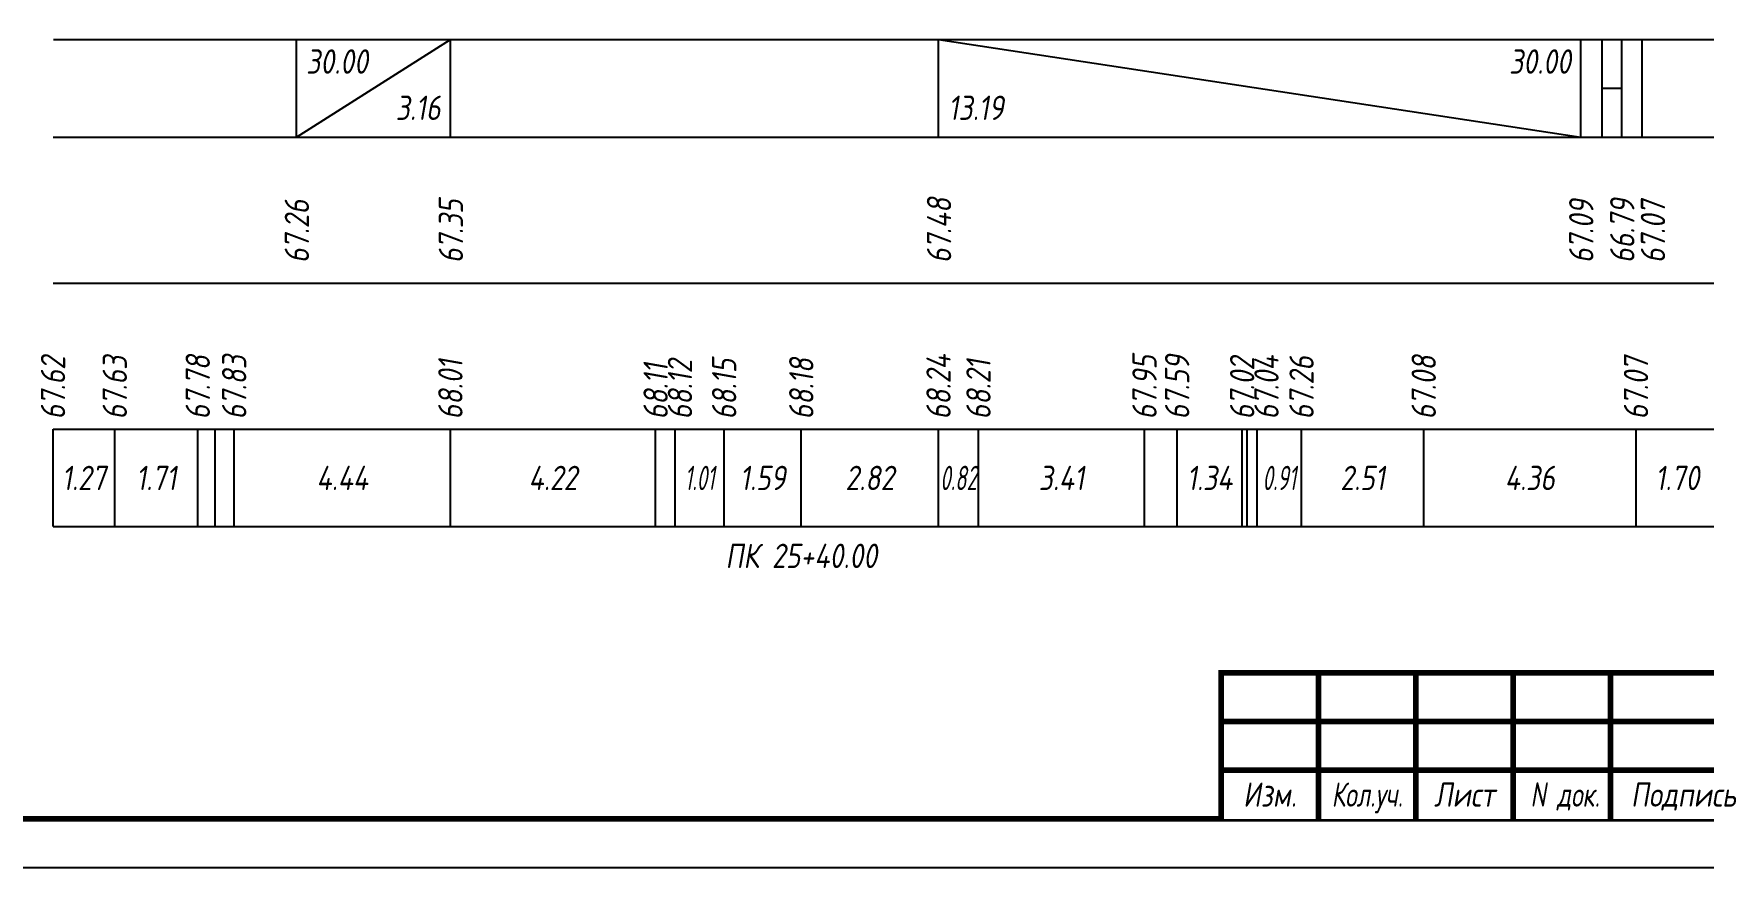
# Model space of a CAD drawing. Extents: x -717 to 1451, y -133302 to 233.
# Drawn here: x 77.9 to 249.5, y -39360.4 to -39274.8 of the extents above; entities that cross this region are included whole.
import ezdxf
from ezdxf.enums import TextEntityAlignment as Align

# ---------------------------------------------------------------- set-up
doc = ezdxf.new("R2010")
doc.units = 0
for name, color, linetype in [('Зарамочное оформление', 7, 'Continuous'), ('Код_510', 7, 'Continuous'), ('Код_516', 1, 'Continuous'), ('Подписи поперечников', 7, 'Continuous'), ('Таблица', 7, 'Continuous')]:
    doc.layers.add(name, color=color, linetype=linetype)
doc.styles.add('М', font='romand.shx', dxfattribs={"width": 0.8, "oblique": 10, "height": 2.5})

# ---------------------------------------------------------------- blocks, each defined once
blk = doc.blocks.new('Штамп')
at = {"linetype": 'Continuous'}
blk.add_wipeout([(199.95, -411.25), (384.95, -411.25), (384.95, -426.25), (199.95, -426.25)], dxfattribs=at).dxf.layer = 'Зарамочное оформление'
at = {"layer": 'Зарамочное оформление', "linetype": 'Continuous', "lineweight": -3, "const_width": 0.6, "flags": 128}
for points in [[(199.95, -426.25), (199.95, -411.25), (384.95, -411.25)], [(209.95, -411.25), (209.95, -426.25)], [(219.95, -411.25), (219.95, -426.25)], [(229.95, -411.25), (229.95, -426.25)], [(239.95, -411.25), (239.95, -426.25)], [(199.95, -416.25), (264.95, -416.25)], [(199.95, -421.25), (264.95, -421.25)]]:
    blk.add_lwpolyline(points, dxfattribs=at)
at = {"layer": 'Зарамочное оформление', "linetype": 'Continuous', "style": 'М', "oblique": 10}
for s, width, p in [('Изм.', 0.8, (204.95, -423.75)), ('Кол.уч.', 0.7, (214.95, -423.75)), ('Лист', 0.8, (224.95, -423.75)), ('N док.', 0.7, (235.28, -423.75)), ('Подпись', 0.8, (247.45, -423.75))]:
    blk.add_text(s, height=2.5, dxfattribs=dict(at, width=width)).set_placement(p, align=Align.MIDDLE_CENTER)
blk = doc.blocks.new('шифр')
blk.add_blockref('Штамп', (0, -38989))

msp = doc.modelspace()

# ---------------------------------------------------------------- linework, layer by layer
at = {"flags": 128}
msp.add_lwpolyline([(-30.054, -39360.421), (389.946, -39360.421), (389.946, -39063.421), (-30.054, -39063.421)], close=True, dxfattribs=at)
at = {"const_width": 0.6, "flags": 128}
msp.add_lwpolyline([(-10.054, -39355.421), (384.946, -39355.421), (384.946, -39068.421), (-10.054, -39068.421)], close=True, dxfattribs=at)
at = {"layer": 'Код_510'}
for p, q in [((79.946, -39325.421), (79.946, -39315.421)), ((86.293, -39325.421), (86.293, -39315.421)), ((94.82, -39325.421), (94.82, -39315.421)), ((96.62, -39325.421), (96.62, -39315.421)), ((98.561, -39325.421), (98.561, -39315.421)), ((120.77, -39325.421), (120.77, -39315.421)), ((141.854, -39325.421), (141.854, -39315.421)), ((143.852, -39325.421), (143.852, -39315.421)), ((148.893, -39325.421), (148.893, -39315.421)), ((156.819, -39325.421), (156.819, -39315.421)), ((170.916, -39325.421), (170.916, -39315.421)), ((175.02, -39325.421), (175.02, -39315.421)), ((192.075, -39325.421), (192.075, -39315.421)), ((195.429, -39325.421), (195.429, -39315.421)), ((202.108, -39325.421), (202.108, -39315.421)), ((202.612, -39325.421), (202.612, -39315.421)), ((203.639, -39325.421), (203.639, -39315.421)), ((208.211, -39325.421), (208.211, -39315.421)), ((220.762, -39325.421), (220.762, -39315.421)), ((242.567, -39325.421), (242.567, -39315.421))]:
    msp.add_line(p, q, dxfattribs=at)
at = {"layer": 'Код_516'}
for p, q in [((104.946, -39285.421), (104.946, -39275.421)), ((104.946, -39285.421), (120.77, -39275.421)), ((120.77, -39285.421), (120.77, -39275.421)), ((170.916, -39285.421), (170.916, -39275.421)), ((170.916, -39275.421), (236.89, -39285.421)), ((236.89, -39285.421), (236.89, -39275.421)), ((239.104, -39285.421), (239.104, -39275.421)), ((241.104, -39285.421), (241.104, -39275.421)), ((243.2, -39285.421), (243.2, -39275.421)), ((239.104, -39280.421), (241.104, -39280.421))]:
    msp.add_line(p, q, dxfattribs=at)
at = {"layer": 'Таблица'}
for p, q in [((80, -39275.421), (268.255, -39275.421)), ((79.946, -39285.421), (268.2, -39285.421)), ((79.946, -39300.421), (268.2, -39300.421)), ((79.946, -39315.421), (268.2, -39315.421)), ((79.946, -39325.421), (268.2, -39325.421))]:
    msp.add_line(p, q, dxfattribs=at)

# ---------------------------------------------------------------- texts
at = {"layer": 'Код_510', "style": 'М', "oblique": 10, "width": 0.8}
for s, p in [('67.62', (79.946, -39314.421)), ('67.63', (86.293, -39314.421)), ('67.78', (94.82, -39314.421)), ('67.83', (98.561, -39314.421)), ('68.01', (120.77, -39314.421)), ('68.11', (141.854, -39314.421)), ('68.12', (144.354, -39314.421)), ('68.15', (148.893, -39314.421)), ('68.18', (156.819, -39314.421)), ('68.24', (170.916, -39314.421)), ('68.21', (175.02, -39314.421)), ('67.95', (192.075, -39314.421)), ('67.59', (195.429, -39314.421)), ('67.02', (202.108, -39314.421)), ('67.04', (204.608, -39314.421)), ('67.26', (208.211, -39314.421)), ('67.08', (220.762, -39314.421)), ('67.07', (242.567, -39314.421))]:
    msp.add_text(s, height=2.5, rotation=90, dxfattribs=at).set_placement(p, align=Align.MIDDLE_LEFT)
at = {"layer": 'Код_510', "style": 'М', "oblique": 10}
for s, width, p in [('1.27', 0.8, (83.12, -39320.421)), ('1.71', 0.8, (90.557, -39320.421)), ('4.44', 0.8, (109.666, -39320.421)), ('4.22', 0.8, (131.312, -39320.421)), ('1.01', 0.6, (146.372, -39320.421)), ('1.59', 0.8, (152.856, -39320.421)), ('2.82', 0.8, (163.867, -39320.421)), ('0.82', 0.6, (172.968, -39320.421)), ('3.41', 0.8, (183.547, -39320.421)), ('1.34', 0.8, (198.768, -39320.421)), ('0.91', 0.6, (205.925, -39320.421)), ('2.51', 0.8, (214.487, -39320.421)), ('4.36', 0.8, (231.664, -39320.421)), ('1.70', 0.8, (246.812, -39320.421))]:
    msp.add_text(s, height=2.5, dxfattribs=dict(at, width=width)).set_placement(p, align=Align.MIDDLE_CENTER)
at = {"layer": 'Код_516', "style": 'М', "oblique": 10, "width": 0.8}
msp.add_text('30.00', height=2.5, dxfattribs=at).set_placement((105.946, -39276.421), align=Align.TOP_LEFT)
msp.add_text('30.00', height=2.5, dxfattribs=at).set_placement((235.89, -39276.421), align=Align.TOP_RIGHT)
msp.add_text('3.16', height=2.5, dxfattribs=at).set_placement((119.77, -39284.421), align=Align.BOTTOM_RIGHT)
msp.add_text('13.19', height=2.5, dxfattribs=at).set_placement((171.916, -39284.421), align=Align.BOTTOM_LEFT)
for s, p in [('67.35', (120.824, -39298.371)), ('67.48', (170.97, -39298.371)), ('66.79', (241.158, -39298.371)), ('67.26', (105, -39298.371)), ('67.09', (236.944, -39298.371)), ('67.07', (244.311, -39298.371))]:
    msp.add_text(s, height=2.5, rotation=90, dxfattribs=at).set_placement(p, align=Align.MIDDLE_LEFT)
at = {"layer": 'Подписи поперечников', "style": 'М', "oblique": 10, "width": 0.8}
msp.add_text('ПК 25+40.00', height=2.5, dxfattribs=at).set_placement((156.819, -39330.421), align=Align.BOTTOM_CENTER)

# ---------------------------------------------------------------- next in the draw order: block references
msp.add_blockref('шифр', (0, 59.829))

doc.saveas('drawing.dxf')
